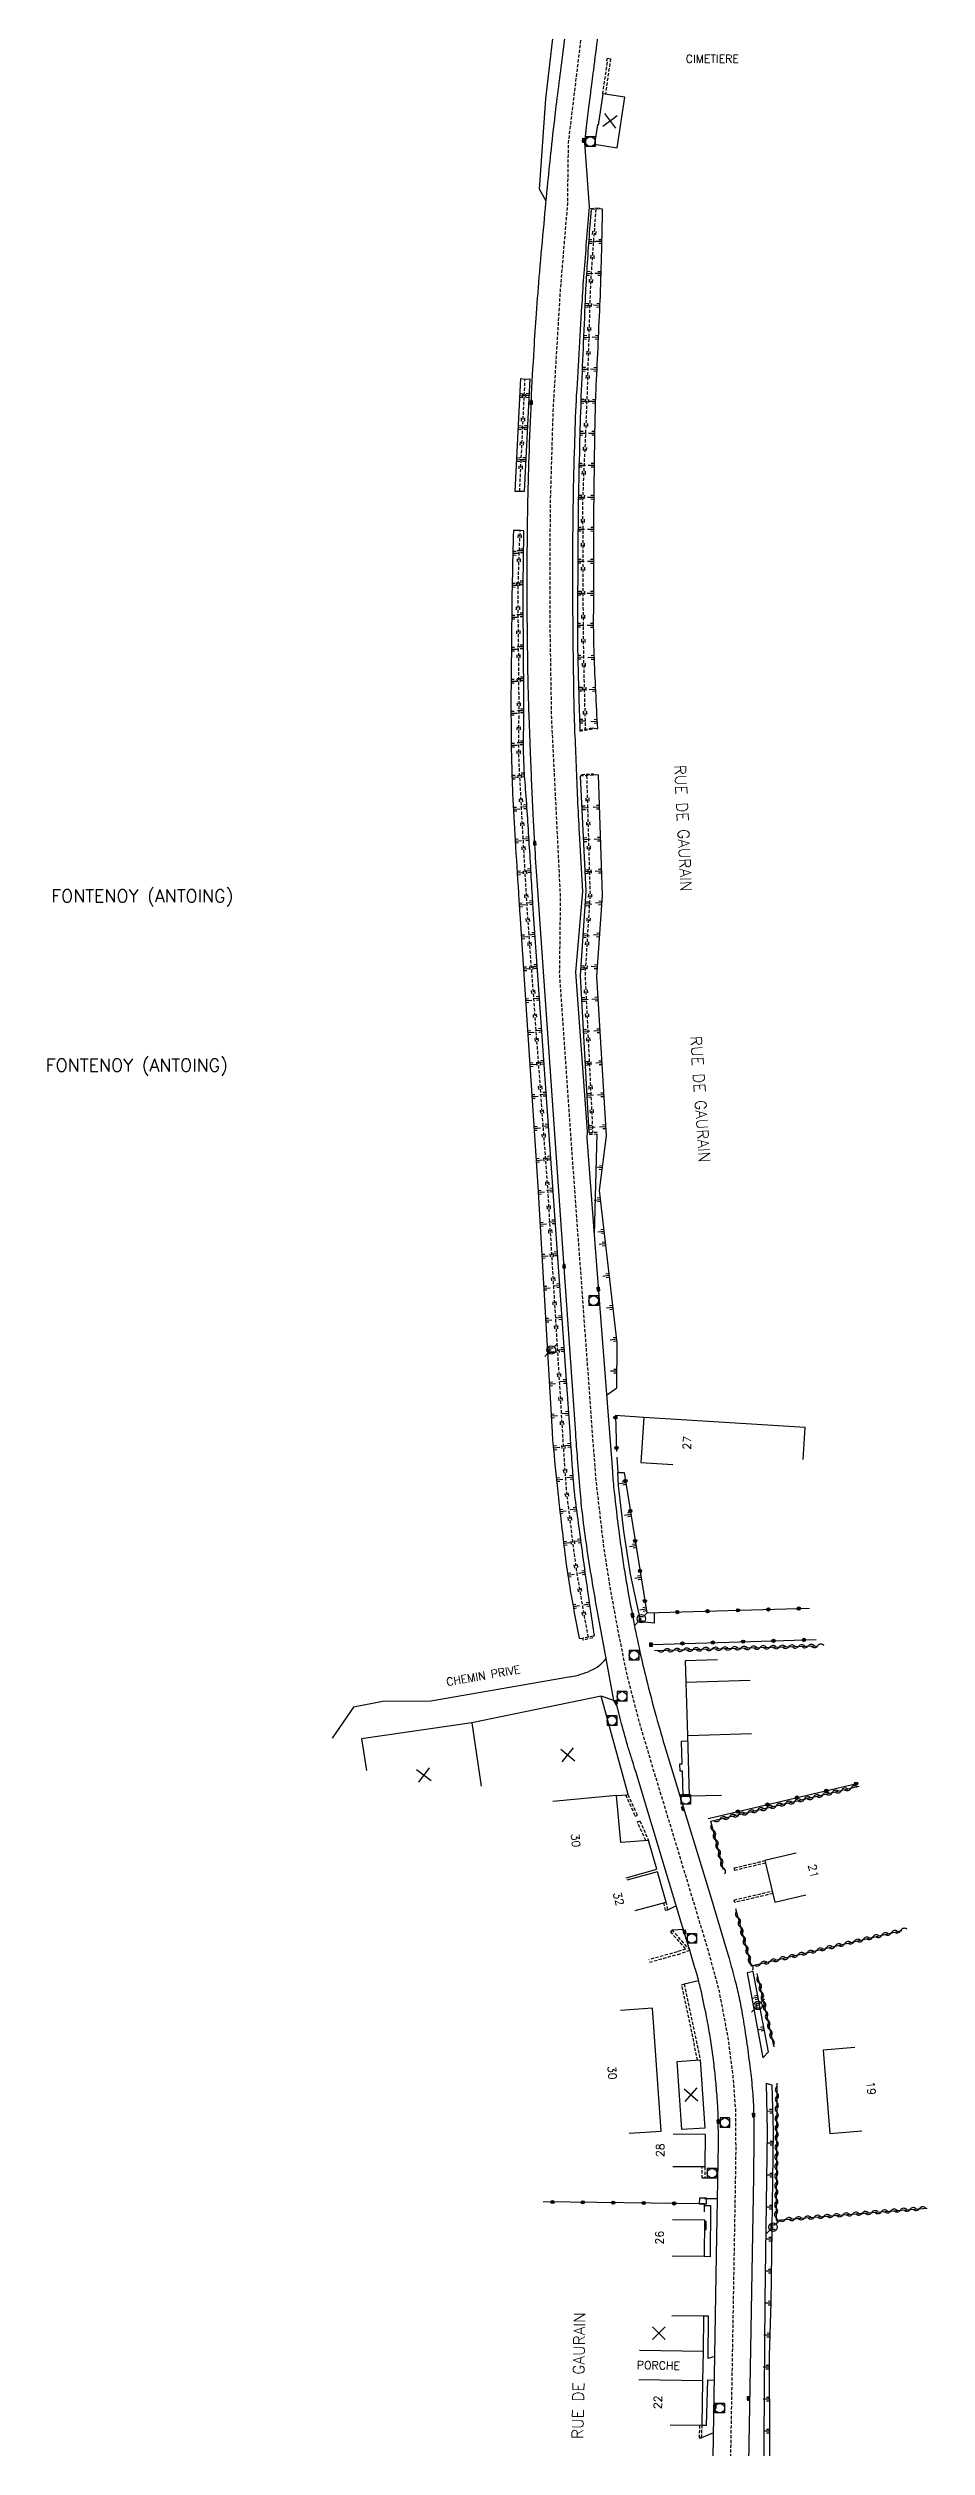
# Model space of a CAD drawing. Header units: millimetres. Extents: x 86000 to 87000, y 139999 to 141000.
# Drawn here: x 86457.2 to 86594.6, y 140270.8 to 140645.6 of the extents above; entities that cross this region are included whole.
import ezdxf
from ezdxf.enums import TextEntityAlignment as Align

# ---------------------------------------------------------------- set-up
doc = ezdxf.new("R2010")
doc.units = ezdxf.units.MM
doc.linetypes.add('DASHED', pattern=[0.75, 0.5, -0.25])
doc.layers.get('0').update_dxf_attribs({"linetype": 'CONTINUOUS'})
for name, color, linetype in [('W0001', 6, 'DASHED'), ('W0008', 7, 'CONTINUOUS'), ('W0100', 7, 'CONTINUOUS'), ('W0112', 1, 'DASHED'), ('W0211', 2, 'CONTINUOUS'), ('W0220', 5, 'DASHED'), ('W0310', 3, 'CONTINUOUS'), ('W0322', 7, 'CONTINUOUS'), ('W0330', 7, 'CONTINUOUS'), ('W0400', 7, 'CONTINUOUS'), ('W0420', 7, 'CONTINUOUS'), ('W0471', 7, 'CONTINUOUS'), ('W0980', 7, 'CONTINUOUS'), ('W0984', 7, 'CONTINUOUS'), ('W0989', 7, 'CONTINUOUS'), ('W0991', 7, 'CONTINUOUS'), ('W1102', 7, 'CONTINUOUS')]:
    doc.layers.add(name, color=color, linetype=linetype)
doc.styles.get("Standard").update_dxf_attribs({"font": 'romans.shx', "width": 0.85})

# ---------------------------------------------------------------- blocks, each defined once
blk = doc.blocks.new('T420')
for p, q in [((0.75, 0.75), (-0.75, 0.75)), ((-0.75, 0.75), (-0.75, -0.75)), ((0.75, 0.75), (0.75, -0.75)), ((0.75, -0.75), (-0.75, -0.75))]:
    blk.add_line(p, q)
blk.add_ellipse((0, 0), major_axis=(-0.53, 0.53), ratio=1, start_param=3.926991, end_param=10.210176)
blk = doc.blocks.new('T471')
for p, q in [((-0.333334, 0.333334), (-0.333334, -0.333334)), ((-0.333334, 0.333334), (0.333334, 0.333334)), ((-0.333334, 0), (0, 0)), ((0.500001, 0.500001), (1.000002, 1.000002)), ((-0.500001, -0.500001), (-1.000002, -1.000002)), ((-0.333334, -0.333334), (0.333334, -0.333334))]:
    blk.add_line(p, q)
blk.add_ellipse((0, 0), major_axis=(0.471405, 0.471405), ratio=1, start_param=5.4977871438, end_param=11.780972451)
blk = doc.blocks.new('T400')
for p, q in [((-0.15, 0.3), (0.15, 0.3)), ((-0.15, -0.25), (-0.15, 0.3)), ((-0.15, 0.15), (0.15, 0.15)), ((-0.15, 0), (0.15, 0)), ((0.15, 0.3), (0.15, -0.25)), ((-0.15, -0.15), (0.15, -0.15)), ((-0.15, -0.25), (-0.15, -0.3)), ((-0.15, -0.3), (0.15, -0.3)), ((0.15, -0.3), (0.15, -0.25))]:
    blk.add_line(p, q)
blk = doc.blocks.new('t330o')
at = {"color": 0, "linetype": 'Continuous'}
for p, q in [((0.25, -0.25), (-0.25, 0.25)), ((-0.25, -0.25), (0.25, 0.25)), ((-0.25, 0.25), (-0.25, -0.25)), ((0.25, 0.25), (-0.25, 0.25)), ((0.25, -0.25), (0.25, 0.25)), ((-0.25, -0.25), (0.25, -0.25)), ((-0.25, -0.25), (-0.25, -0.25))]:
    blk.add_line(p, q, dxfattribs=at)
blk = doc.blocks.new('t112o')
at = {"color": 0, "linetype": 'Continuous'}
for p, q in [((-0.5, 0.5), (0.5, 0.5)), ((-0.5, -0.5), (-0.5, 0.5)), ((0.5, 0.5), (0.5, -0.5)), ((0.5, -0.5), (-0.5, -0.5))]:
    blk.add_line(p, q, dxfattribs=at)
blk = doc.blocks.new('t211o')
at = {"color": 0, "linetype": 'Continuous'}
for p, q in [((-0.29, 0.5), (-0.29, 0)), ((0, 1), (0, 0)), ((0.29, 0.5), (0.29, 0))]:
    blk.add_line(p, q, dxfattribs=at)
blk = doc.blocks.new('t991o')
at = {"color": 0, "linetype": 'Continuous'}
for p, q in [((-1, 1), (1, -1)), ((-1, -1), (1, 1))]:
    blk.add_line(p, q, dxfattribs=at)
blk = doc.blocks.new('t322o')
at = {"color": 0, "linetype": 'Continuous'}
for radius in [0.25, 0.15]:
    blk.add_circle((0, 0), radius, dxfattribs=at)
blk = doc.blocks.new('t310o')
at = {"color": 0, "linetype": 'Continuous'}
for centre, start, end in [((-0.5, 0.38), 216.8699, 323.1304), ((0.5, -0.37), 36.8699, 143.1303)]:
    blk.add_arc(centre, 0.625, start, end, dxfattribs=at)
blk = doc.blocks.new('t220o')
at = {"color": 0, "linetype": 'Continuous'}
for p, q in [((-0.25, 0.25), (0.25, 0.25)), ((-0.25, -0.25), (0.25, -0.25))]:
    blk.add_line(p, q, dxfattribs=at)

msp = doc.modelspace()

# ---------------------------------------------------------------- linework, layer by layer
at = {"layer": 'W0001', "flags": 128}
msp.add_lwpolyline([(86562.65, 140182.92), (86563.83, 140263.14), (86564.52, 140302.68), (86564.68, 140311.73), (86564.76, 140317.26), (86564.7, 140323.69), (86564.3, 140328.81), (86563.52, 140334.78), (86562.13, 140342.09), (86560.44, 140348.3), (86558.3, 140355.4), (86555.72, 140363.91), (86553.09, 140372.53), (86551.64, 140377.3), (86549.77, 140383.62), (86547.82, 140391.01), (86546.53, 140397.27), (86545.09, 140405.11), (86544.1, 140411.42), (86542.91, 140421.57), (86542.34, 140428.96), (86541.85, 140435.73), (86541.21, 140444.55), (86540.24, 140457.79), (86538.99, 140474.91), (86537.18, 140500.9), (86537.34, 140512.69), (86535.94, 140540.97), (86535.68, 140556.5), (86535.74, 140574.01), (86536.18, 140588.89), (86537.29, 140607.4), (86538.44, 140621.17), (86538.57, 140630.74), (86540.52, 140646.87), (86542.56, 140661.05), (86543.12, 140667.77), (86555.59, 140739.16), (86555.2, 140744), (86566.12, 140805.68), (86567.9, 140808.66), (86577.03, 140862.08), (86580.98, 140884.91), (86580.5, 140888.39), (86588.86, 140937.94)], dxfattribs=at)
at = {"layer": 'W0008', "flags": 128}
for points in [[(86535.06, 140621.62), (86534.06, 140623.51), (86535.05, 140637.61), (86536.75, 140652.4), (86539.74, 140659.32)], [(86545.64, 140387.4), (86543.7, 140388.09)], [(86554.08, 140354.73), (86555.45, 140355.38)], [(86556.58, 140351.62), (86554.81, 140351.54)], [(86558.89, 140343.6), (86556.67, 140343.09)], [(86559.83, 140309.62), (86561.87, 140309.63)], [(86561.93, 140312.76), (86559.86, 140312.77)], [(86561.45, 140284.93), (86560.39, 140284.63), (86560.46, 140291.23), (86559.73, 140291.24)], [(86561.24, 140273.02), (86559.37, 140272.22)]]:
    msp.add_lwpolyline(points, dxfattribs=at)
at = {"layer": 'W0008'}
msp.add_lwpolyline([(86560.59, 140233.27), (86561.32, 140278.9), (86561.71, 140300.7), (86561.97, 140315.29, 0.004686), (86562, 140318.47, 0.004275), (86561.97, 140321.97, 0.009996), (86561.89, 140324.09, 0.006814), (86561.66, 140327.21, 0.007119), (86561.4, 140329.82, 0.006258), (86561.03, 140332.77, 0.00773), (86560.58, 140335.66, 0.007208), (86560.01, 140338.73, 0.008728), (86559.09, 140342.91, 0.015158), (86558.45, 140345.29, 0.000086), (86557.57, 140348.21, -0.000095), (86556.77, 140350.86), (86549.07, 140376.29, 0.00332), (86548.6, 140377.83, -0.002565), (86547.98, 140379.81, -0.004715), (86547.92, 140380, -0.000232), (86546.85, 140383.78, -0.006841), (86546.63, 140384.59), (86546.15, 140386.53), (86545.64, 140387.4), (86544.44, 140393.95), (86543.01, 140401.83, -0.004439), (86542.25, 140406.22, -0.003635), (86541.41, 140411.6, -0.007318), (86540.79, 140416.25, -0.008514), (86540.39, 140420.26, -0.001626), (86539.99, 140425.21, -0.002055), (86539.7, 140429.12), (86537.75, 140457.27), (86534.01, 140510.27, -0.001367), (86533.61, 140516.24, -0.001467), (86533.26, 140521.81, -0.003204), (86533.06, 140525.64, -0.001383), (86532.67, 140534.51, -0.00133), (86532.45, 140540.27, -0.001625), (86532.3, 140544.99, -0.003826), (86532.2, 140549.75, -0.00207), (86532.12, 140558.55, -0.002872), (86532.12, 140566.1, -0.002804), (86532.21, 140573.83, -0.003904), (86532.41, 140581.72, -0.003542), (86532.76, 140590.41, -0.0028), (86533.19, 140598.51, -0.004077), (86533.56, 140604.07, -0.002346), (86534.07, 140610.58, -0.002035), (86534.74, 140618.08, -0.00152), (86535.36, 140624.6, -0.001926), (86535.89, 140629.75, -0.003828), (86536.59, 140635.9, -0.002409), (86537.83, 140645.66, -0.002755), (86539.27, 140656.17, -0.005453)], format="xyb", dxfattribs=at)
at = {"layer": 'W0008', "flags": 128}
for points in [[(86543.12, 140647.41, 0.000068), (86542.45, 140642.13, -0.000414), (86542.34, 140641.26, -0.000351), (86542.23, 140640.41, 0.000065), (86541.63, 140635.78, 0.00352), (86541.43, 140634.14), (86541.05, 140630.74), (86541.82, 140620.73, 0.002279), (86541.01, 140611.02, 0.00457), (86540.68, 140606.17, 0.000145), (86539.79, 140591.27, 0.003098), (86539.75, 140590.57, 0.004329), (86539.48, 140583.42, 0.00364), (86539.28, 140574.91, 0.00293), (86539.2, 140566.14, 0.002668), (86539.22, 140556.51, 0.00242), (86539.36, 140545.07, 0.00457), (86539.52, 140539.02, 0.001701), (86539.53, 140538.68, 0.000056), (86539.97, 140528.27, 0.003024), (86540.23, 140522.93), (86540.75, 140513.81), (86539.67, 140501.17), (86541.51, 140476.3), (86541.44, 140475.28), (86542.59, 140460.15), (86543.32, 140450.66), (86545.42, 140423.16, 0.008357), (86545.71, 140419.97, 0.004394), (86546.43, 140413.91, 0.003561), (86546.9, 140410.43, 0.004062), (86547.36, 140407.39, 0.005527), (86547.86, 140404.47, 0.003522), (86548.72, 140399.9, 0.005826), (86549.73, 140395.03, 0.006691), (86550.72, 140390.82, 0.006316), (86552.27, 140384.92, 0.007121), (86553.78, 140379.72), (86556.72, 140370.13), (86560.72, 140357.04), (86562.86, 140349.84, -0.004167), (86563.66, 140347.1, -0.003407), (86564.58, 140343.72, -0.012249), (86565.23, 140341.01, -0.011486), (86565.79, 140338.09, -0.005046), (86566.32, 140334.68, -0.004508), (86566.84, 140330.85, -0.00091), (86566.95, 140329.95, -0.000973), (86567.06, 140329.11, -0.012896), (86567.39, 140325.49, -0.014389), (86567.52, 140322.24, -0.003967), (86567.53, 140318.39, -0.002859), (86567.47, 140313.04), (86566.84, 140277.15), (86566.07, 140232.97)], [(86538.91, 140391.12, 0.061592), (86542.01, 140392.07, 0.120861), (86544.44, 140393.95)]]:
    msp.add_lwpolyline(points, format="xyb", dxfattribs=at)
at = {"layer": 'W0008'}
for points in [[(86538.91, 140391.12), (86517.03, 140387.3), (86509.57, 140387.25), (86504.97, 140386.35), (86501.62, 140381.54)], [(86557.22, 140381.03), (86556.16, 140381), (86556.29, 140377.48), (86555.94, 140377.46), (86555.98, 140376.4), (86556.31, 140376.41), (86556.46, 140372.44), (86557.47, 140372.44)], [(86559.82, 140308.53), (86560.78, 140308.54), (86560.71, 140300.48), (86559.75, 140300.53)], [(86559.8, 140304.79), (86560.1, 140304.79), (86560.11, 140305.99), (86559.81, 140306)], [(86559.46, 140274.2), (86560.13, 140274.18), (86560.33, 140281.28), (86561.39, 140281.23)]]:
    msp.add_lwpolyline(points, dxfattribs=at)
at = {"layer": 'W0100'}
for points in [[(86546.18, 140629.99), (86547.38, 140637.88), (86543.93, 140638.4), (86543.2, 140633.53), (86543.08, 140633.54), (86542.61, 140630.53)], [(86556.3, 140320.37), (86555.56, 140331.01), (86559.15, 140331.26), (86559.15, 140331.26), (86559.9, 140320.62)]]:
    msp.add_lwpolyline(points, close=True, dxfattribs=at)
for points in [[(86575.25, 140425.06), (86575.56, 140430.05), (86550.33, 140431.6), (86549.89, 140424.58), (86554.88, 140424.28)], [(86562.47, 140372.59), (86557.47, 140372.44), (86557.2, 140381.96), (86556.94, 140390.26), (86556.84, 140393.65), (86561.84, 140393.8)], [(86547.57, 140359.69), (86552.38, 140361.08), (86551.08, 140365.56), (86546.75, 140365.22), (86546.08, 140372.55), (86547.67, 140372.68), (86547.88, 140372.73), (86543.7, 140388.09), (86523.44, 140383.94), (86506.23, 140381.4), (86506.97, 140376.45)], [(86574.15, 140363.56), (86569.28, 140362.42), (86570.81, 140355.91), (86575.68, 140357.05)], [(86548.99, 140354.59), (86553.81, 140355.92), (86552.5, 140360.66), (86547.68, 140359.33)], [(86548.06, 140319.79), (86553.05, 140320.14), (86551.7, 140339.35), (86546.71, 140339)], [(86583.35, 140333.2), (86578.37, 140332.8), (86579.42, 140319.76), (86584.4, 140320.17)], [(86554.92, 140319.69), (86559.92, 140319.65), (86559.88, 140314.54), (86554.88, 140314.58)], [(86554.82, 140306.35), (86559.82, 140306.29), (86559.75, 140300.53), (86554.75, 140300.58)], [(86554.46, 140274.27), (86559.46, 140274.18), (86559.58, 140281.12), (86559.66, 140285.71), (86559.73, 140291.24), (86554.73, 140291.3)]]:
    msp.add_lwpolyline(points, dxfattribs=at)
at = {"layer": 'W0112'}
for points in [[(86543.93, 140638.4), (86544.68, 140643.53), (86544.56, 140643.55), (86544.64, 140643.97), (86545.13, 140643.88), (86545.13, 140643.88), (86545.13, 140643.88), (86544.33, 140638.34)], [(86547.47, 140372.67), (86548.98, 140369.32), (86549.35, 140369.48), (86547.88, 140372.73)], [(86550.66, 140365.52), (86549.34, 140368.46), (86549.71, 140368.62), (86551.08, 140365.56)], [(86569.38, 140362.01), (86564.57, 140360.87), (86564.48, 140361.26), (86569.28, 140362.39)], [(86553.42, 140355.81), (86553.69, 140354.64), (86554.08, 140354.73), (86553.81, 140355.92)], [(86570.5, 140357.25), (86564.56, 140355.85), (86564.47, 140356.24), (86570.41, 140357.64)], [(86551.21, 140346.52), (86555.66, 140347.75), (86557.56, 140348.38), (86554.81, 140351.54), (86554.51, 140351.27), (86556.87, 140348.57), (86555.54, 140348.13), (86551.11, 140346.91)], [(86558.75, 140331.21), (86556.28, 140343.01), (86556.67, 140343.09), (86559.15, 140331.26)], [(86559.88, 140314.54), (86559.86, 140312.77), (86559.46, 140312.77), (86559.48, 140314.54)], [(86559.06, 140274.19), (86558.97, 140272.24), (86559.37, 140272.22), (86559.46, 140274.18)]]:
    msp.add_lwpolyline(points, dxfattribs=at)
at = {"layer": 'W0112', "flags": 128}
for points in [[(86543.43, 140620.46), (86542.05, 140620.31), (86542.03, 140620.49), (86543.41, 140620.64)], [(86542.3, 140539.15), (86540.32, 140538.78), (86540.27, 140539), (86542.26, 140539.37)], [(86542.41, 140531.95), (86540.5, 140531.85), (86540.48, 140532.07), (86542.4, 140532.18)], [(86543.07, 140476.14), (86541.8, 140476.1), (86541.81, 140475.88), (86543.07, 140475.91)], [(86542.41, 140397.46), (86540.78, 140397.09), (86540.82, 140396.88), (86542.46, 140397.25)]]:
    msp.add_lwpolyline(points, close=True, dxfattribs=at)
at = {"layer": 'W0211'}
for points in [[(86542.26, 140539.37), (86543.14, 140539.19, -0.004908), (86542.59, 140550.84, -0.009925), (86542.5, 140556.61, -0.000135), (86542.55, 140573.77, -0.002029), (86542.56, 140574.91, -0.001212), (86542.71, 140585.82, -0.002868), (86542.81, 140590.43, -0.004995), (86542.91, 140592.88, 0.00092), (86543.52, 140606.17, 0.004553), (86543.68, 140610.83, 0.002226), (86543.89, 140620.37), (86543.43, 140620.46)], [(86542.41, 140397.46), (86542.61, 140397.56, -0.001142), (86541.39, 140406.01, -0.001787), (86540.64, 140411.43, -0.000069), (86539.48, 140420.05, -0.011982), (86539.48, 140420.09, -0.003434), (86539.38, 140421.27, -0.000499), (86538.81, 140429.39), (86536.12, 140467.64), (86533.11, 140510.23, -0.00319), (86532.96, 140512.6, 0.000824), (86532.41, 140521.8, 0.004316), (86531.78, 140530.92, -0.011036), (86531.58, 140534.5, -0.012053), (86531.54, 140537.49, 0.004781), (86531.58, 140545.03, 0.000589), (86531.56, 140548, -0.000166), (86531.48, 140558.54, -0.004328), (86531.49, 140562.23, -0.002019), (86531.61, 140570.16), (86531.01, 140570.17), (86529.97, 140570.21, 0.001503), (86529.77, 140562.38, 0.003199), (86529.71, 140558.7, 0.000059), (86529.59, 140545.91, 0.001174), (86529.58, 140545.27, 0.002763), (86529.59, 140538.95, 0.004052), (86529.65, 140534.65, 0.005647), (86529.84, 140529.1, 0.004292), (86530.23, 140521.8, 0.00024), (86530.75, 140513.57, 0.000606), (86530.96, 140510.31), (86533.76, 140467.74), (86535.99, 140429.31, 0.009251), (86536.12, 140427.63, 0.002041), (86536.88, 140420.02, 0.002806), (86536.93, 140419.53, 0.000162), (86537.92, 140410.98, 0.012884), (86538.67, 140405.68, 0.007917), (86540.24, 140397.12), (86540.78, 140397.09)]]:
    msp.add_lwpolyline(points, format="xyb", dxfattribs=at)
at = {"layer": 'W0211', "flags": 128}
msp.add_lwpolyline([(86542.09, 140620.31, 0.002765), (86541.41, 140610.8, 0.00574), (86541.17, 140606.21, 0.000105), (86540.52, 140591.17, 0.002268), (86540.5, 140590.47, 0.001821), (86540.29, 140583.34, 0.00155), (86540.09, 140574.95, 0.003212), (86540.08, 140574.2, 0.000139), (86539.97, 140556.67, 0.007057), (86540.01, 140550.77, 0.003534), (86540.35, 140539.02, 0.003534)], format="xyb", dxfattribs=at)
at = {"layer": 'W0211'}
for points in [[(86530.24, 140576.26), (86531.1, 140593.91), (86531.78, 140593.85), (86532.55, 140593.89), (86531.65, 140576.3), (86530.94, 140576.29)], [(86566.47, 140344.88), (86568.94, 140331.56), (86569.85, 140332.51), (86567.41, 140345.05)], [(86569.46, 140327.57), (86569.62, 140320.19), (86569.24, 140293.67), (86568.99, 140257.62), (86570.09, 140258.01), (86569.98, 140285.06), (86570.27, 140293.35), (86570.61, 140320.13), (86570.39, 140327.32)]]:
    msp.add_lwpolyline(points, close=True, dxfattribs=at)
for points in [[(86541.8, 140476.1), (86541.78, 140476.13), (86540.43, 140500.67), (86541.35, 140513.84), (86540.43, 140531.82), (86540.5, 140531.85)], [(86544.53, 140435.12), (86546.11, 140436.26), (86546.15, 140443.3), (86543.41, 140467.07), (86544.51, 140475.62), (86543.01, 140500.49), (86543.87, 140513.19), (86543.28, 140532), (86542.41, 140531.95)], [(86551.94, 140401.11), (86551.98, 140399.5), (86549.86, 140399.68), (86548.25, 140407.14), (86547.24, 140413.87), (86546.38, 140421.01), (86546.27, 140423.02)]]:
    msp.add_lwpolyline(points, dxfattribs=at)
at = {"layer": 'W0211', "flags": 128}
msp.add_lwpolyline([(86542.99, 140475.91), (86542.59, 140460.15)], dxfattribs=at)
at = {"layer": 'W0220', "flags": 128}
for points in [[(86542.85, 140620.39, 0.004081), (86542.14, 140610.77, 0.00848), (86541.91, 140606.16, 0.000441), (86541.54, 140593.96, -0.001502), (86541.42, 140590.38, -0.003925), (86541.01, 140580.81, 0.006366), (86540.78, 140574.91, 0.007339), (86540.77, 140574.44, 0.000189), (86540.84, 140556.54, 0.003987), (86540.91, 140550.64, 0.00202), (86541.19, 140539.17, 0.00202)], [(86541.69, 140397.29, -0.006424), (86540.16, 140405.82, -0.010277), (86539.37, 140411.25, -0.00037), (86538.28, 140420.09, -0.012398), (86538.26, 140420.35, -0.001552), (86537.96, 140424.54, -0.00136), (86537.66, 140429.32), (86535.32, 140467.68), (86532.17, 140510.3, -0.004027), (86532.13, 140510.95, -0.000243), (86531.51, 140521.78, -0.000897), (86530.92, 140532.55, -0.004774), (86530.83, 140534.57, -0.011946), (86530.8, 140537.55, 0.0047), (86530.83, 140545.12, 0.001509), (86530.81, 140548.24, -0.000453), (86530.7, 140558.63, -0.008996), (86530.73, 140562.3, -0.004193), (86531.01, 140570.17)]]:
    msp.add_lwpolyline(points, format="xyb", dxfattribs=at)
for points in [[(86530.94, 140576.29), (86531.78, 140593.85)], [(86541.4, 140531.9), (86541.93, 140513.48), (86541.15, 140500.71), (86542.35, 140476.12)]]:
    msp.add_lwpolyline(points, dxfattribs=at)
at = {"layer": 'W0310', "flags": 128}
for points in [[(86552.03, 140395.2), (86577.54, 140395.94)], [(86568.03, 140344.78), (86570.65, 140333.31)]]:
    msp.add_lwpolyline(points, dxfattribs=at)
at = {"layer": 'W0310'}
for points in [[(86562.79, 140360.96), (86560.81, 140368.54), (86584, 140374)], [(86564.66, 140354.92), (86567.13, 140345.95), (86590.66, 140351.49)], [(86571.15, 140327.61), (86571.01, 140306.21), (86594.61, 140308.11)]]:
    msp.add_lwpolyline(points, dxfattribs=at)
at = {"layer": 'W0322', "flags": 128}
for points in [[(86550.33, 140431.6), (86545.89, 140431.92), (86546.08, 140426.3)], [(86551.63, 140396.18), (86577.28, 140396.93)], [(86560.42, 140368.97), (86583.85, 140374.49)], [(86559.82, 140308.79), (86534.63, 140309.07)], [(86559.83, 140307.55), (86559.82, 140308.79)]]:
    msp.add_lwpolyline(points, dxfattribs=at)
at = {"layer": 'W0322'}
msp.add_lwpolyline([(86546.11, 140425.42), (86546.27, 140423.02), (86547.26, 140423.05), (86550.82, 140401.08), (86576.22, 140401.82)], dxfattribs=at)
at = {"layer": 'W1102', "flags": 128}
for points in [[(86556.94, 140390.26), (86566.94, 140390.56)], [(86523.44, 140383.94), (86524.91, 140374.05)], [(86557.2, 140381.96), (86567.19, 140382.26)], [(86546.08, 140372.55), (86536.12, 140371.63)], [(86559.66, 140285.71), (86549.66, 140285.84)], [(86559.58, 140281.12), (86549.58, 140281.3)]]:
    msp.add_lwpolyline(points, dxfattribs=at)

# ---------------------------------------------------------------- block references
at = {"layer": 'W0112', "rotation": 89.4336556931376}
msp.add_blockref('t112o', (86559.57, 140309.21), dxfattribs=at)
at = {"layer": 'W0211'}
for p, rotation in [((86541.72, 140615.33), 265.930972401449), ((86543.79, 140615.37), 88.75741552252066), ((86541.38, 140610.34), 266.3638546170553), ((86543.67, 140610.37), 88.41208629956608), ((86541.13, 140605.35), 267.5493878084034), ((86543.48, 140605.38), 87.45863308563663), ((86540.91, 140600.35), 267.5573572453619), ((86543.26, 140600.38), 87.3794081443165), ((86540.7, 140595.36), 267.5653266823413), ((86543.02, 140595.39), 87.30018320304171), ((86530.97, 140591.24), 267.2152668384028), ((86532.41, 140591.28), 87.09182422828461), ((86540.49, 140590.36), 268.098403229405), ((86542.81, 140590.39), 88.41011966742586), ((86530.73, 140586.24), 267.2152668384361), ((86532.16, 140586.29), 87.09182422830126), ((86540.34, 140585.36), 268.3906944710779), ((86542.7, 140585.4), 89.07315339862365), ((86530.48, 140581.25), 267.2152668384194), ((86531.91, 140581.29), 87.09182422833456), ((86540.21, 140580.37), 268.6351406020868), ((86542.63, 140580.4), 89.20041999870996), ((86540.1, 140575.37), 268.846953631491), ((86542.56, 140575.4), 89.32768659884407), ((86540.06, 140570.37), 269.6075802754787), ((86542.54, 140570.4), 89.8110808268733), ((86529.87, 140566.61), 268.5298599240385), ((86531.55, 140567.04), 89.11710189501123), ((86540.02, 140565.37), 269.6166717651594), ((86542.52, 140565.4), 89.82009488396851), ((86529.75, 140561.61), 268.8693547986686), ((86531.49, 140562.04), 89.44848968674843), ((86539.99, 140560.37), 269.6257632547778), ((86542.51, 140560.4), 89.82910894113871), ((86529.69, 140556.61), 269.4512581609554), ((86531.49, 140557.05), 90.39502635058578), ((86539.96, 140555.37), 269.9898006668827), ((86542.5, 140555.4), 90.3119367493925), ((86529.64, 140551.61), 269.4565225305844), ((86531.53, 140552.05), 90.41308647601953), ((86540.02, 140550.37), 271.2775422027643), ((86542.61, 140550.4), 92.1526381611792), ((86529.59, 140546.61), 269.4617869001947), ((86531.57, 140547.05), 90.38444847974402), ((86540.15, 140545.37), 271.6218259359871), ((86542.82, 140545.41), 92.63459592063218), ((86529.58, 140541.61), 270.0979932046059), ((86531.58, 140542.05), 89.85982895426633), ((86540.3, 140540.38), 271.9661096691685), ((86543.07, 140540.42), 93.11655368006886), ((86529.61, 140536.61), 270.8690457156494), ((86531.54, 140537.05), 89.60156809810681), ((86529.74, 140531.62), 271.9999291668756), ((86531.7, 140532.05), 93.6879915957561), ((86529.96, 140526.62), 272.9212242458972), ((86532.06, 140527.07), 94.07055285267984), ((86540.69, 140526.83), 272.9444243424958), ((86543.44, 140527), 91.78028512532256), ((86530.24, 140521.63), 273.5722973299106), ((86532.4, 140522.08), 93.53010261787604), ((86540.94, 140521.84), 272.9444243424874), ((86543.59, 140522), 91.78028512532204), ((86530.56, 140516.64), 273.6056897040278), ((86532.7, 140517.09), 93.4027990145199), ((86541.2, 140516.85), 272.94442434248), ((86543.75, 140517.01), 91.78028512531372), ((86530.87, 140511.65), 273.7081463812067), ((86532.99, 140512.1), 93.4654733983335), ((86541.22, 140511.85), 266.0009613334634), ((86543.79, 140512.01), 86.118161946993), ((86531.2, 140506.66), 273.765148503881), ((86533.33, 140507.11), 94.04170143664143), ((86540.87, 140506.87), 266.0009613334645), ((86543.45, 140507.02), 86.11816194698469), ((86531.53, 140501.67), 273.765148503881), ((86533.69, 140502.12), 94.04170143663309), ((86540.52, 140501.88), 266.0009613334728), ((86543.11, 140502.04), 86.11816194698469), ((86531.86, 140496.69), 273.7651485038893), ((86534.04, 140497.14), 94.04170143661646), ((86540.64, 140496.89), 273.1283128357828), ((86543.22, 140497.05), 93.46634864969177), ((86532.18, 140491.7), 273.765148503881), ((86534.39, 140492.15), 94.0417014366426), ((86540.91, 140491.9), 273.128312835757), ((86543.52, 140492.06), 93.46634864970109), ((86532.51, 140486.71), 273.765148503881), ((86534.74, 140487.16), 94.04170143661646), ((86541.19, 140486.91), 273.1283128357911), ((86543.82, 140487.07), 93.46634864968452), ((86532.84, 140481.72), 273.765148503881), ((86535.1, 140482.17), 94.04170143664967), ((86541.46, 140481.91), 273.1283128357828), ((86544.12, 140482.07), 93.4663486497001), ((86533.17, 140476.73), 273.7651485038799), ((86535.45, 140477.19), 94.0417014366248), ((86541.73, 140476.92), 273.1283128357736), ((86544.42, 140477.08), 93.46634864968452), ((86533.5, 140471.74), 273.765148503881), ((86535.8, 140472.2), 94.04170143665799), ((86543.87, 140470.66), 82.6530362544599), ((86533.82, 140466.75), 273.3221183931015), ((86536.15, 140467.21), 94.01234564949947), ((86543.57, 140465.7), 96.58163450339966), ((86534.11, 140461.76), 273.3221183931098), ((86536.5, 140462.23), 94.0123456495161), ((86544.14, 140460.74), 96.58163450343272), ((86534.4, 140456.77), 273.3221183931182), ((86536.85, 140457.24), 94.01234564950778), ((86544.37, 140458.79), 96.58163450342452), ((86534.69, 140451.78), 273.3221183930932), ((86537.2, 140452.25), 94.01234564950778), ((86544.94, 140453.83), 96.58163450340793), ((86545.51, 140448.86), 96.58163450342639), ((86534.98, 140446.79), 273.3221183931005), ((86537.55, 140447.27), 94.0123456495161), ((86535.27, 140441.8), 273.3221183931098), ((86537.9, 140442.28), 94.01234564950892), ((86546.08, 140443.89), 96.58163450342452), ((86535.56, 140436.81), 273.3221183931172), ((86538.25, 140437.29), 94.01234564952442), ((86546.13, 140438.9), 89.6328668095713), ((86535.85, 140431.82), 273.3221183931015), ((86538.6, 140432.3), 94.0123456495161), ((86536.2, 140426.83), 275.4915584791773), ((86538.95, 140427.32), 94.04157739794839), ((86536.69, 140421.85), 275.7973077879191), ((86539.31, 140422.33), 94.1118738276229), ((86547.51, 140421.47), 99.20599259187263), ((86537.23, 140416.88), 276.5644779359254), ((86539.84, 140417.36), 97.66446886677429), ((86548.31, 140416.53), 99.20599259186443), ((86537.81, 140411.92), 276.5860130983536), ((86540.51, 140412.41), 97.67352563913101), ((86549.11, 140411.6), 99.20599259186443), ((86538.46, 140406.96), 278.8275783331381), ((86541.19, 140407.45), 97.97586968154471), ((86549.91, 140406.66), 99.20599259184792), ((86539.3, 140402.03), 280.3149574771961), ((86541.89, 140402.5), 98.1934396956779), ((86550.71, 140401.73), 99.20599259186443), ((86568.18, 140341.08), 101.0109363263334), ((86569.14, 140336.17), 101.010936326317), ((86570.51, 140323.28), 91.7346808383314), ((86570.58, 140318.28), 89.28102675976426), ((86570.52, 140313.29), 89.28102675977262), ((86570.46, 140308.29), 89.28102675977262), ((86570.39, 140303.29), 89.2810267597478), ((86570.33, 140298.29), 89.28102675975613), ((86570.27, 140293.29), 87.98330500169162), ((86570.09, 140288.29), 87.98330500166603), ((86569.99, 140283.3), 90.23432360046627), ((86570.01, 140278.3), 90.2343236004413), ((86570.03, 140273.3), 90.23432360046627)]:
    msp.add_blockref('t211o', p, dxfattribs=dict(at, rotation=rotation))
at = {"layer": 'W0220'}
for p, rotation in [((86542.55, 140616.66), 265.6779930751085), ((86542.28, 140612.92), 266.041381804766), ((86542.04, 140609.17), 266.9227286019553), ((86541.89, 140605.43), 268.1993735773489), ((86541.77, 140601.68), 268.2304082006771), ((86541.66, 140597.93), 268.2614428240051), ((86541.55, 140594.18), 268.2924774473333), ((86531.66, 140591.27), 87.25594827525666), ((86541.43, 140590.43), 267.955437132083), ((86531.48, 140587.53), 87.25594827525666), ((86541.28, 140586.69), 267.6031973713352), ((86531.3, 140583.78), 87.25594827525666), ((86541.11, 140582.94), 267.2510812171496), ((86531.12, 140580.04), 87.25594827525666), ((86540.93, 140579.2), 267.449332570189), ((86540.79, 140575.45), 268.375617127833), ((86540.78, 140571.7), 270.1980010847712), ((86530.97, 140569.28), 87.61225742421091), ((86540.79, 140567.95), 270.2070799603922), ((86530.83, 140565.53), 88.06983151980887), ((86540.81, 140564.2), 270.2161588360132), ((86530.72, 140561.79), 88.75306643511868), ((86540.82, 140560.45), 270.2252377116343), ((86530.71, 140558.04), 90.53226721009293), ((86540.84, 140556.7), 270.2343165872554), ((86530.74, 140554.29), 90.5697579531536), ((86540.87, 140552.95), 270.7910200632426), ((86530.78, 140550.54), 90.60724869621431), ((86540.94, 140549.2), 271.2067245178936), ((86530.82, 140546.79), 90.46937625641571), ((86541.02, 140545.45), 271.358062761442), ((86530.84, 140543.04), 89.98826958304078), ((86541.12, 140541.7), 271.5094010049905), ((86530.82, 140539.29), 89.45434573457067), ((86530.8, 140535.54), 91.06035210877077), ((86530.96, 140531.79), 93.05376824178046), ((86531.16, 140528.05), 93.12519176741111), ((86541.51, 140528.15), 271.6276298706265), ((86531.36, 140524.3), 93.1966152930417), ((86541.62, 140524.4), 271.6276298706265), ((86531.58, 140520.56), 93.25103459656387), ((86541.72, 140520.65), 271.6276298706265), ((86531.79, 140516.81), 93.27027972842134), ((86541.83, 140516.9), 271.6276298706265), ((86532, 140513.07), 93.2895248602788), ((86541.91, 140513.15), 266.4978290700407), ((86532.24, 140509.33), 94.22335929830183), ((86541.68, 140509.41), 266.4978290700407), ((86532.52, 140505.59), 94.22335929830183), ((86541.45, 140505.67), 266.4978290700407), ((86532.79, 140501.85), 94.22335929830183), ((86541.22, 140501.92), 266.4978290700407), ((86533.07, 140498.11), 94.22335929830183), ((86541.27, 140498.18), 272.7934640847196), ((86533.35, 140494.37), 94.22335929830183), ((86541.45, 140494.43), 272.7934640847196), ((86533.62, 140490.63), 94.22335929830183), ((86541.63, 140490.69), 272.7934640847196), ((86533.9, 140486.89), 94.22335929830183), ((86541.82, 140486.94), 272.7934640847196), ((86534.17, 140483.15), 94.22335929830183), ((86542, 140483.2), 272.7934640847196), ((86534.45, 140479.41), 94.22335929830183), ((86542.18, 140479.45), 272.7934640847196), ((86534.73, 140475.67), 94.22335929830183), ((86535, 140471.93), 94.22335929830183), ((86535.28, 140468.19), 94.22335929830183), ((86535.51, 140464.45), 93.49575288398631), ((86535.74, 140460.7), 93.49575288398631), ((86535.97, 140456.96), 93.49575288398631), ((86536.2, 140453.22), 93.49575288398631), ((86536.43, 140449.47), 93.49575288398631), ((86536.66, 140445.73), 93.49575288398631), ((86536.89, 140441.99), 93.49575288398631), ((86537.11, 140438.25), 93.49575288398631), ((86537.34, 140434.5), 93.49575288398631), ((86537.57, 140430.76), 93.49575288398631), ((86537.8, 140427.02), 93.64610905123013), ((86538.05, 140423.27), 93.91493782727598), ((86538.35, 140419.54), 97.00972402822471), ((86538.81, 140415.82), 97.04543022576973), ((86539.27, 140412.09), 97.08113642331489), ((86539.76, 140408.38), 98.33173879908057), ((86540.36, 140404.67), 99.64125818873536), ((86541, 140400.98), 100.2789870692345)]:
    msp.add_blockref('t220o', p, dxfattribs=dict(at, rotation=rotation))
at = {"layer": 'W0310'}
for p, rotation in [((86556.53, 140395.33), 1.669626047645441), ((86558.03, 140395.37), 1.669626047645441), ((86559.53, 140395.42), 1.669626047645441), ((86561.03, 140395.46), 1.669626047645441), ((86562.53, 140395.5), 1.669626047645441), ((86564.03, 140395.55), 1.669626047645441), ((86565.53, 140395.59), 1.669626047645441), ((86567.03, 140395.63), 1.669626047645441), ((86568.53, 140395.68), 1.669626047645441), ((86570.03, 140395.72), 1.669626047645441), ((86571.53, 140395.76), 1.669626047645441), ((86573.02, 140395.81), 1.669626047645441), ((86574.52, 140395.85), 1.669626047645441), ((86576.02, 140395.9), 1.669626047645441), ((86577.52, 140395.94), 1.669626047645441), ((86553.53, 140395.24), 1.669626047645441), ((86555.03, 140395.28), 1.669626047645441), ((86578.33, 140372.67), 13.2606147977274), ((86579.79, 140373.01), 13.2606147977274), ((86581.25, 140373.36), 13.2606147977274), ((86582.71, 140373.7), 13.2606147977274), ((86562.27, 140368.88), 13.2606147977274), ((86563.73, 140369.23), 13.2606147977274), ((86565.19, 140369.57), 13.2606147977274), ((86566.65, 140369.91), 13.2606147977274), ((86568.11, 140370.26), 13.2606147977274), ((86569.57, 140370.6), 13.2606147977274), ((86571.03, 140370.95), 13.2606147977274), ((86572.49, 140371.29), 13.2606147977274), ((86573.95, 140371.64), 13.2606147977274), ((86575.41, 140371.98), 13.2606147977274), ((86576.87, 140372.32), 13.2606147977274), ((86561.19, 140367.09), 284.6246644933728), ((86561.57, 140365.64), 284.6246644933728), ((86561.95, 140364.18), 284.6246644933728), ((86562.33, 140362.73), 284.6246644933728), ((86562.71, 140361.28), 284.6246644933728), ((86565.06, 140353.47), 285.3889309150421), ((86565.46, 140352.02), 285.3889309150421), ((86565.85, 140350.58), 285.3889309150421), ((86586.11, 140350.42), 13.26061479770993), ((86587.57, 140350.76), 13.26061479770993), ((86589.03, 140351.11), 13.26061479770993), ((86590.49, 140351.45), 13.26061479770993), ((86566.25, 140349.13), 285.3889309150421), ((86566.65, 140347.69), 285.3889309150421), ((86567.05, 140346.24), 285.3889309150421), ((86570.05, 140346.63), 13.26061479770993), ((86571.51, 140346.98), 13.26061479770993), ((86572.97, 140347.32), 13.26061479770993), ((86574.43, 140347.67), 13.26061479770993), ((86575.89, 140348.01), 13.26061479770993), ((86577.35, 140348.35), 13.26061479770993), ((86578.81, 140348.7), 13.26061479770993), ((86580.27, 140349.04), 13.26061479770993), ((86581.73, 140349.39), 13.26061479770993), ((86583.19, 140349.73), 13.26061479770993), ((86584.65, 140350.08), 13.26061479770993), ((86568.59, 140346.29), 13.26061479770993), ((86568.36, 140343.32), 282.8806900405106), ((86568.7, 140341.85), 282.8806900405106), ((86569.03, 140340.39), 282.8806900405106), ((86569.36, 140338.93), 282.8806900405106), ((86569.7, 140337.47), 282.8806900405106), ((86570.03, 140336.01), 282.8806900405106), ((86570.37, 140334.54), 282.8806900405106), ((86571.13, 140324.61), 269.6332093872707), ((86571.14, 140326.11), 269.6332093872707), ((86571.1, 140320.11), 269.6332093872707), ((86571.11, 140321.61), 269.6332093872707), ((86571.12, 140323.11), 269.6332093872707), ((86571.08, 140317.11), 269.6332093872707), ((86571.09, 140318.61), 269.6332093872707), ((86571.05, 140312.61), 269.6332093872707), ((86571.06, 140314.11), 269.6332093872707), ((86571.07, 140315.61), 269.6332093872707), ((86571.03, 140309.61), 269.6332093872707), ((86571.04, 140311.11), 269.6332093872707), ((86571.01, 140306.61), 269.6332093872707), ((86571.02, 140308.11), 269.6332093872707), ((86572.5, 140306.33), 4.60333335536535), ((86574, 140306.45), 4.60333335536535), ((86575.49, 140306.57), 4.60333335536535), ((86576.99, 140306.69), 4.60333335536535), ((86578.48, 140306.81), 4.60333335536535), ((86579.98, 140306.93), 4.60333335536535), ((86581.47, 140307.05), 4.60333335536535), ((86582.97, 140307.17), 4.60333335536535), ((86584.46, 140307.29), 4.60333335536535), ((86585.96, 140307.41), 4.60333335536535), ((86587.46, 140307.53), 4.60333335536535), ((86588.95, 140307.65), 4.60333335536535), ((86590.45, 140307.78), 4.60333335536535), ((86591.94, 140307.9), 4.60333335536535), ((86593.44, 140308.02), 4.60333335536535)]:
    msp.add_blockref('t310o', p, dxfattribs=dict(at, rotation=rotation))
at = {"layer": 'W0322'}
for p, rotation in [((86545.9, 140431.62), 271.8806620990029), ((86546.06, 140426.87), 271.8806620990029), ((86547.47, 140421.72), 279.205992591864), ((86548.23, 140417.03), 279.205992591864), ((86548.99, 140412.34), 279.205992591864), ((86549.75, 140407.65), 279.205992591864), ((86550.51, 140402.96), 279.205992591864), ((86555.57, 140401.22), 1.669626047613607), ((86560.31, 140401.35), 1.669626047613607), ((86565.06, 140401.49), 1.669626047613607), ((86569.81, 140401.63), 1.669626047613607), ((86574.56, 140401.77), 1.669626047613607), ((86556.38, 140396.32), 1.669626047583559), ((86561.13, 140396.46), 1.669626047583559), ((86565.87, 140396.6), 1.669626047583559), ((86570.62, 140396.73), 1.669626047583559), ((86575.37, 140396.87), 1.669626047583559), ((86578.91, 140373.33), 13.26061479767849), ((86583.53, 140374.42), 13.26061479767849), ((86565.04, 140370.06), 13.26061479767849), ((86569.66, 140371.15), 13.26061479767849), ((86574.29, 140372.24), 13.26061479767849), ((86536.07, 140309.06), 179.3579912736309), ((86540.82, 140309), 179.3579912736309), ((86545.57, 140308.95), 179.3579912736309), ((86550.32, 140308.9), 179.3579912736309), ((86555.07, 140308.84), 179.3579912736309)]:
    msp.add_blockref('t322o', p, dxfattribs=dict(at, rotation=rotation))
at = {"layer": 'W0330'}
msp.add_blockref('t330o', (86551.46, 140396.12), dxfattribs=at)
at = {"layer": 'W0400'}
for p, rotation in [((86540.94, 140631.15), 353.6175661147386), ((86532.74, 140590.18), 175.1246945214322), ((86533.29, 140521.33), 183.4715260114904), ((86537.88, 140455.25), 183.6230927742964), ((86543.24, 140451.67), 4.789621065329683), ((86548.57, 140400.72), 10.37402355623074), ((86545.98, 140387.15), 15.39856913026044), ((86556.44, 140370.54), 17.04392333964768), ((86556.69, 140351.26), 10.53542509997134), ((86561.99, 140321.61), 184.141839822533), ((86567.49, 140322.63), 3.924942566737349), ((86561.44, 140277.12), 178.8394889940535), ((86566.71, 140278.38), 359.0064155631913)]:
    msp.add_blockref('T400', p, dxfattribs=dict(at, rotation=rotation))
at = {"layer": 'W0420'}
for p in [(86541.98, 140630.93), (86542.49, 140449.87), (86548.82, 140394.48), (86546.94, 140388.04), (86545.35, 140384.25), (86556.88, 140371.94), (86557.85, 140350.23), (86563.01, 140321.44), (86561.01, 140313.56), (86562.2, 140276.85)]:
    msp.add_blockref('T420', p, dxfattribs=at)
at = {"layer": 'W0471'}
for p in [(86535.85, 140442.17), (86549.96, 140400.19), (86568.19, 140339.74), (86570.54, 140305.14)]:
    msp.add_blockref('T471', p, dxfattribs=at)
at = {"layer": 'W0991'}
for p, rotation in [((86545.06, 140634.19), 351.4099823771675), ((86515.96, 140375.76), 278.4198541892258), ((86538.46, 140378.91), 5.254110130802683), ((86557.73, 140325.81), 4.008422449856417), ((86552.69, 140288.57), 359.2724343469002)]:
    msp.add_blockref('t991o', p, dxfattribs=dict(at, rotation=rotation))

# ---------------------------------------------------------------- texts
at = {"layer": 'W0980'}
for p in [(86471.94, 140512.96), (86471.09, 140486.53)]:
    msp.add_text('FONTENOY (ANTOING)', height=2, dxfattribs=at).set_placement(p, align=Align.MIDDLE)
at = {"layer": 'W0984'}
msp.add_text('CIMETIERE', height=1.25, dxfattribs=at).set_placement((86561.05, 140643.88), align=Align.MIDDLE)
for s, rotation, p in [('CHEMIN PRIVE', 9.9137, (86525.25, 140391.29)), ('PORCHE', 359.0558, (86552.62, 140283.53))]:
    msp.add_text(s, height=1.25, rotation=rotation, dxfattribs=at).set_placement(p, align=Align.MIDDLE)
at = {"layer": 'W0989'}
for rotation, p in [(272.8272, (86556.5, 140523.69)), (273.9725, (86559.17, 140481.36)), (89.0111, (86540.14, 140281.93))]:
    msp.add_text('RUE DE GAURAIN', height=1.75, rotation=rotation, dxfattribs=at).set_placement(p, align=Align.MIDDLE)
at = {"layer": 'W0991'}
for s, rotation, p in [('27', 86.4748, (86557.1, 140427.66)), ('30', 275.2541, (86539.69, 140365.54)), ('21', 283.2606, (86576.86, 140360.77)), ('32', 285.4332, (86546.4, 140356.43)), ('30', 274.0084, (86545.39, 140329.25)), ('19', 274.6033, (86585.87, 140326.84)), ('28', 89.589, (86552.9, 140317.15)), ('26', 89.358, (86552.78, 140303.49)), ('22', 88.965, (86552.52, 140277.77))]:
    msp.add_text(s, height=1.25, rotation=rotation, dxfattribs=at).set_placement(p, align=Align.MIDDLE)

doc.saveas('drawing.dxf')
